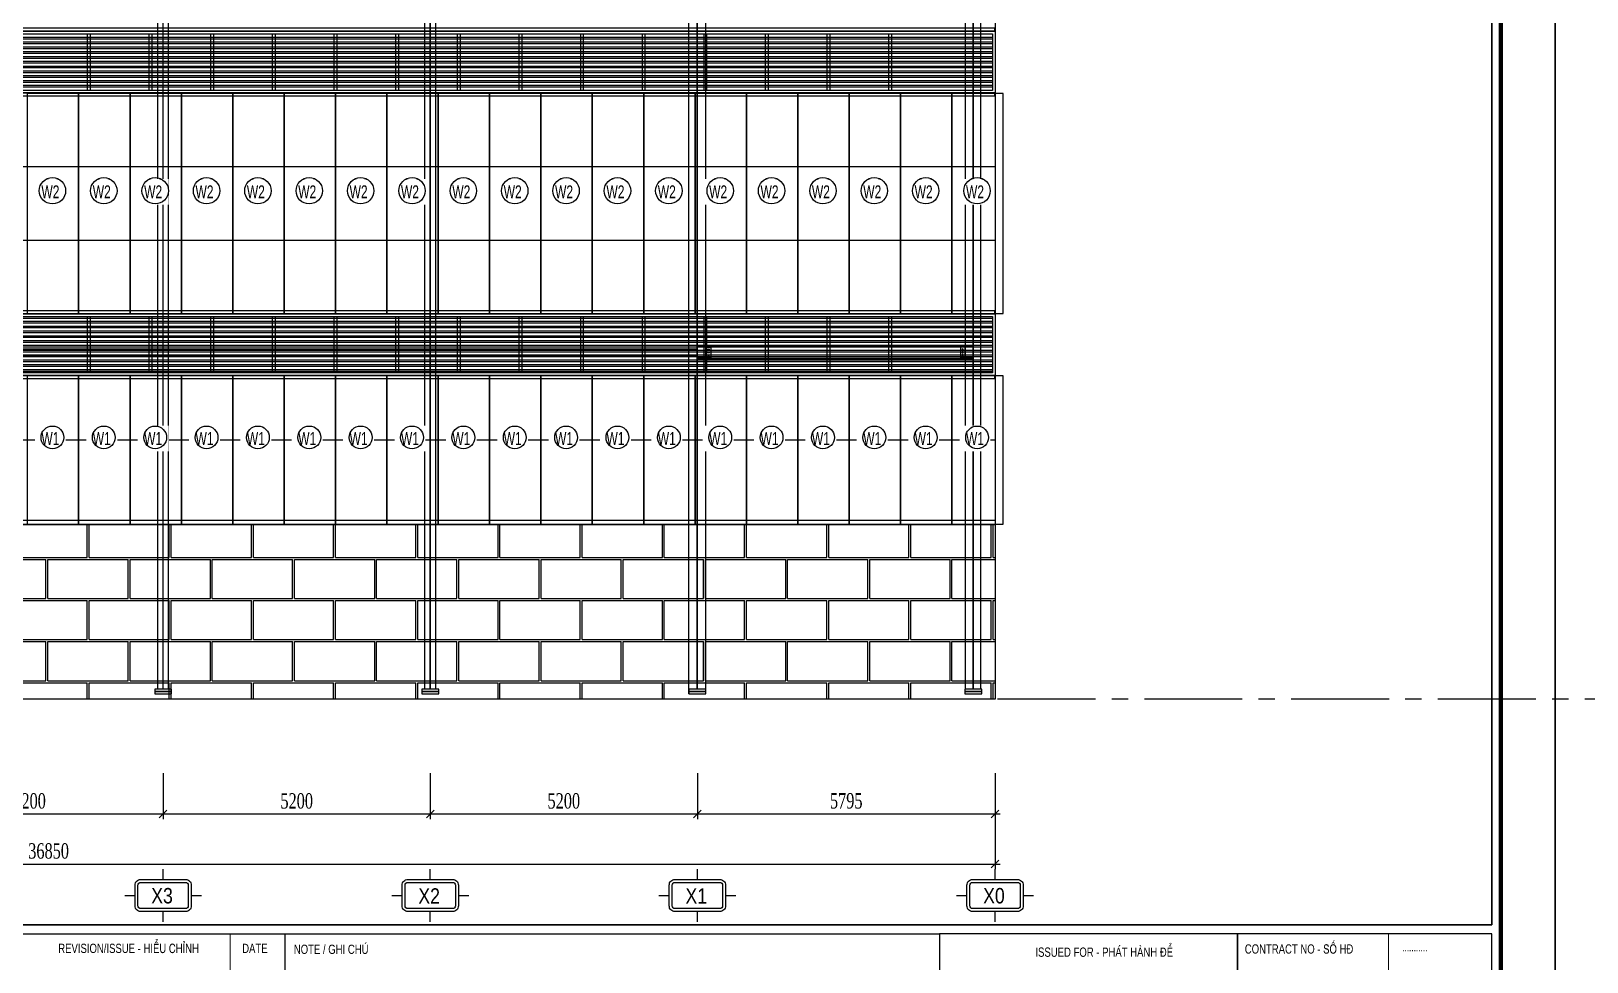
# Model space of a CAD drawing. Header units: inches. Extents: x 315041 to 662841, y -45540 to -35018.
# Drawn here: x 330500.7 to 330803.6, y -38646.4 to -38465.1 of the extents above; entities that cross this region are included whole.
import ezdxf
from ezdxf.enums import TextEntityAlignment as Align

# ---------------------------------------------------------------- set-up
doc = ezdxf.new("R2010")
doc.units = ezdxf.units.IN
doc.header["$MEASUREMENT"] = 0
doc.linetypes.add('CENTER2', pattern=[28.575, 19.05, -3.175, 3.175, -3.175])
for name, color, linetype in [('2', 2, 'Continuous'), ('3', 3, 'Continuous'), ('4', 4, 'Continuous'), ('7', 7, 'Continuous'), ('8', 8, 'Continuous'), ('9', 9, 'Continuous'), ('BAO KHUNG', 31, 'Continuous')]:
    doc.layers.add(name, color=color, linetype=linetype)
doc.layers.add('S-Hatch', color=8, linetype='Continuous', lineweight=9)
doc.styles.add('hx2', font='VHARIALN.TTF')
doc.styles.add('ST1', font='times.ttf', dxfattribs={"width": 0.7})
doc.styles.add('ST1H', font='vnshxh.shx', dxfattribs={"width": 0.7})
doc.styles.get("Standard").update_dxf_attribs({"font": 'VHARIALN.TTF'})
doc.styles.add('style2', font='VHAVANI.TTF')
doc.dimstyles.new('100', dxfattribs={"dimtxt": 3, "dimasz": 1.5, "dimexe": 1, "dimexo": 0, "dimgap": 1, "dimtad": 1, "dimdec": 0, "dimlfac": 100, "dimzin": 0, "dimdsep": 46, "dimtxsty": 'ST1', "dimblk": 'OBLIQUE', "dimcen": 1, "dimdle": 1, "dimclrd": 8, "dimclre": 8, "dimclrt": 3, "dimadec": 0, "dimazin": 0, "dimtfac": 1, "dimtdec": 0, "dimtix": 1, "dimtmove": 1, "dimatfit": 3, "dimfxl": 0, "dimtfill": 1, "dimtolj": 1, "dimtzin": 0, "dimlwd": -1, "dimlwe": -1, "dimarcsym": 1})

# ---------------------------------------------------------------- blocks, each defined once
blk = doc.blocks.new('TENTRUC')
at = {"layer": '7'}
for p, q in [((0, 8.27), (0, 10.26)), ((-7.48, 5.13), (-5.48, 5.13)), ((5.48, 5.13), (7.48, 5.13)), ((0, 0), (0, 2))]:
    blk.add_line(p, q, dxfattribs=at)
blk.add_lwpolyline([(-4.36, 8.27), (4.36, 8.27, -0.414214), (5.48, 7.14), (5.48, 3.12, -0.414214), (4.36, 2), (-4.36, 2, -0.414214), (-5.48, 3.12), (-5.48, 7.14, -0.414214)], format="xyb", close=True, dxfattribs=at)
at = {"layer": '8', "ltscale": 15}
blk.add_lwpolyline([(-4.36, 7.68), (4.36, 7.68, -0.414214), (4.9, 7.14), (4.9, 3.12, -0.414214), (4.36, 2.58), (-4.36, 2.58, -0.414214), (-4.9, 3.12), (-4.9, 7.14, -0.414214)], format="xyb", close=True, dxfattribs=at)
at = {"layer": '3', "style": 'hx2'}
blk.add_attdef('TR', text='', height=2.9, dxfattribs=at).set_placement((-0.16, 3.83), align=Align.CENTER)
blk = doc.blocks.new('_Oblique')
at = {"color": 0, "linetype": 'ByBlock', "lineweight": -2}
blk.add_line((-0.5, -0.5), (0.5, 0.5), dxfattribs=at)
blk = doc.blocks.new('*D935')
at = {"color": 8, "linetype": 'Continuous', "transparency": 16777216}
for p, q in [((330474.44, -38609.59), (330474.44, -38618.55)), ((330526.44, -38609.59), (330526.44, -38618.55)), ((330473.44, -38617.55), (330527.44, -38617.55))]:
    blk.add_line(p, q, dxfattribs=at)
at = {"layer": 'Defpoints', "color": 0, "transparency": 16777216}
for p in [(330474.44, -38609.59), (330526.44, -38609.59), (330526.44, -38617.55)]:
    blk.add_point(p, dxfattribs=at)
at = {"color": 8, "transparency": 16777216, "xscale": 1.5, "yscale": 1.5, "zscale": 1.5, "rotation": 180}
blk.add_blockref('_Oblique', (330474.44, -38617.55), dxfattribs=at)
at = {"color": 8, "transparency": 16777216, "xscale": 1.5, "yscale": 1.5, "zscale": 1.5}
blk.add_blockref('_Oblique', (330526.44, -38617.55), dxfattribs=at)
at = {"color": 3, "transparency": 16777216, "insert": (330500.44, -38615.03), "char_height": 3, "attachment_point": 5, "style": 'ST1', "bg_fill": 3, "box_fill_scale": 1.25, "bg_fill_color": 256, "bg_fill_true_color": 13158600, "bg_fill_transparency": 11366416}
blk.add_mtext('\\A1;5200', dxfattribs=at)
blk = doc.blocks.new('*D936')
at = {"color": 8, "linetype": 'Continuous', "transparency": 16777216}
for p, q in [((330526.44, -38609.59), (330526.44, -38618.55)), ((330578.44, -38609.59), (330578.44, -38618.55)), ((330525.44, -38617.55), (330579.44, -38617.55))]:
    blk.add_line(p, q, dxfattribs=at)
at = {"layer": 'Defpoints', "color": 0, "transparency": 16777216}
for p in [(330526.44, -38609.59), (330578.44, -38609.59), (330578.44, -38617.55)]:
    blk.add_point(p, dxfattribs=at)
at = {"color": 8, "transparency": 16777216, "xscale": 1.5, "yscale": 1.5, "zscale": 1.5, "rotation": 180}
blk.add_blockref('_Oblique', (330526.44, -38617.55), dxfattribs=at)
at = {"color": 8, "transparency": 16777216, "xscale": 1.5, "yscale": 1.5, "zscale": 1.5}
blk.add_blockref('_Oblique', (330578.44, -38617.55), dxfattribs=at)
at = {"color": 3, "transparency": 16777216, "insert": (330552.44, -38615.03), "char_height": 3, "attachment_point": 5, "style": 'ST1', "bg_fill": 3, "box_fill_scale": 1.25, "bg_fill_color": 256, "bg_fill_true_color": 13158600, "bg_fill_transparency": 1019152}
blk.add_mtext('\\A1;5200', dxfattribs=at)
blk = doc.blocks.new('*D937')
at = {"color": 8, "linetype": 'Continuous', "transparency": 16777216}
for p, q in [((330578.44, -38609.59), (330578.44, -38618.55)), ((330630.44, -38609.59), (330630.44, -38618.55)), ((330577.44, -38617.55), (330631.44, -38617.55))]:
    blk.add_line(p, q, dxfattribs=at)
at = {"layer": 'Defpoints', "color": 0, "transparency": 16777216}
for p in [(330578.44, -38609.59), (330630.44, -38609.59), (330630.44, -38617.55)]:
    blk.add_point(p, dxfattribs=at)
at = {"color": 8, "transparency": 16777216, "xscale": 1.5, "yscale": 1.5, "zscale": 1.5, "rotation": 180}
blk.add_blockref('_Oblique', (330578.44, -38617.55), dxfattribs=at)
at = {"color": 8, "transparency": 16777216, "xscale": 1.5, "yscale": 1.5, "zscale": 1.5}
blk.add_blockref('_Oblique', (330630.44, -38617.55), dxfattribs=at)
at = {"color": 3, "transparency": 16777216, "insert": (330604.44, -38615.03), "char_height": 3, "attachment_point": 5, "style": 'ST1', "bg_fill": 3, "box_fill_scale": 1.25, "bg_fill_color": 256, "bg_fill_true_color": 13158600, "bg_fill_transparency": 1019152}
blk.add_mtext('\\A1;5200', dxfattribs=at)
blk = doc.blocks.new('*D938')
at = {"color": 8, "linetype": 'Continuous', "transparency": 16777216}
for p, q in [((330630.44, -38609.59), (330630.44, -38618.55)), ((330688.39, -38609.59), (330688.39, -38618.55)), ((330629.44, -38617.55), (330689.39, -38617.55))]:
    blk.add_line(p, q, dxfattribs=at)
at = {"layer": 'Defpoints', "color": 0, "transparency": 16777216}
for p in [(330630.44, -38609.59), (330688.39, -38609.59), (330688.39, -38617.55)]:
    blk.add_point(p, dxfattribs=at)
at = {"color": 8, "transparency": 16777216, "xscale": 1.5, "yscale": 1.5, "zscale": 1.5, "rotation": 180}
blk.add_blockref('_Oblique', (330630.44, -38617.55), dxfattribs=at)
at = {"color": 8, "transparency": 16777216, "xscale": 1.5, "yscale": 1.5, "zscale": 1.5}
blk.add_blockref('_Oblique', (330688.39, -38617.55), dxfattribs=at)
at = {"color": 3, "transparency": 16777216, "insert": (330659.42, -38615.02), "char_height": 3, "attachment_point": 5, "style": 'ST1', "bg_fill": 3, "box_fill_scale": 1.25, "bg_fill_color": 256, "bg_fill_true_color": 13158600, "bg_fill_transparency": 1019152}
blk.add_mtext('\\A1;5795', dxfattribs=at)
blk = doc.blocks.new('*D939')
at = {"color": 8, "linetype": 'Continuous', "transparency": 16777216}
for p, q in [((330319.89, -38609.59), (330319.89, -38628.3)), ((330688.39, -38609.59), (330688.39, -38628.3)), ((330318.89, -38627.3), (330689.39, -38627.3))]:
    blk.add_line(p, q, dxfattribs=at)
at = {"layer": 'Defpoints', "color": 0, "transparency": 16777216}
for p in [(330319.89, -38609.59), (330688.39, -38609.59), (330688.39, -38627.3)]:
    blk.add_point(p, dxfattribs=at)
at = {"color": 8, "transparency": 16777216, "xscale": 1.5, "yscale": 1.5, "zscale": 1.5, "rotation": 180}
blk.add_blockref('_Oblique', (330319.89, -38627.3), dxfattribs=at)
at = {"color": 8, "transparency": 16777216, "xscale": 1.5, "yscale": 1.5, "zscale": 1.5}
blk.add_blockref('_Oblique', (330688.39, -38627.3), dxfattribs=at)
at = {"color": 3, "transparency": 16777216, "insert": (330504.14, -38624.77), "char_height": 3, "attachment_point": 5, "style": 'ST1', "bg_fill": 3, "box_fill_scale": 1.25, "bg_fill_color": 256, "bg_fill_true_color": 13158600, "bg_fill_transparency": 11361772}
blk.add_mtext('\\A1;36850', dxfattribs=at)
blk = doc.blocks.new('A$C2C995D6F')
at = {"layer": '7'}
for p, q in [((0.25, 0.13), (0, 0.13)), ((0.13, 0.25), (0.13, 0))]:
    blk.add_line(p, q, dxfattribs=at)
blk.add_circle((0.13, 0.13), 0.0917, dxfattribs=at)
blk = doc.blocks.new('222')
at = {"true_color": 0xc0a22a}
h = blk.add_hatch(dxfattribs=at)
h.set_pattern_fill('ANSI32', color=42, scale=2.5, angle=135, style=0)
h.set_pattern_definition([(180, (7508.5587, -1372.56325), (-2e-16, -0.9375), []), (180, (7508.2462, -1372.25075), (-2e-16, -0.9375), [])])
h.paths.add_polyline_path([(332093.67, -38714.4), (332461.07, -38714.4), (332461.07, -38725.4), (332093.67, -38725.4)])
at = {"color": 42, "true_color": 0xc0a22a}
for points in [[(332093.17, -38713.9), (332461.57, -38713.9), (332461.57, -38725.9), (332093.17, -38725.9)], [(332093.67, -38714.4), (332461.07, -38714.4), (332461.07, -38725.4), (332093.67, -38725.4)], [(332285.41, -38714.4), (332285.41, -38725.4), (332284.91, -38725.4), (332284.91, -38714.4)], [(332297.41, -38714.4), (332297.41, -38725.4), (332296.91, -38725.4), (332296.91, -38714.4)], [(332309.41, -38714.4), (332309.41, -38725.4), (332308.91, -38725.4), (332308.91, -38714.4)], [(332321.41, -38714.4), (332321.41, -38725.4), (332320.91, -38725.4), (332320.91, -38714.4)], [(332333.41, -38714.4), (332333.41, -38725.4), (332332.91, -38725.4), (332332.91, -38714.4)], [(332345.41, -38714.4), (332345.41, -38725.4), (332344.91, -38725.4), (332344.91, -38714.4)], [(332357.41, -38714.4), (332357.41, -38725.4), (332356.91, -38725.4), (332356.91, -38714.4)], [(332369.41, -38714.4), (332369.41, -38725.4), (332368.91, -38725.4), (332368.91, -38714.4)], [(332381.41, -38714.4), (332381.41, -38725.4), (332380.91, -38725.4), (332380.91, -38714.4)], [(332393.41, -38714.4), (332393.41, -38725.4), (332392.91, -38725.4), (332392.91, -38714.4)], [(332405.41, -38714.4), (332405.41, -38725.4), (332404.91, -38725.4), (332404.91, -38714.4)], [(332417.41, -38714.4), (332417.41, -38725.4), (332416.91, -38725.4), (332416.91, -38714.4)], [(332429.41, -38714.4), (332429.41, -38725.4), (332428.91, -38725.4), (332428.91, -38714.4)], [(332441.41, -38714.4), (332441.41, -38725.4), (332440.91, -38725.4), (332440.91, -38714.4)]]:
    blk.add_lwpolyline(points, close=True, dxfattribs=at)
blk = doc.blocks.new('223')
at = {"layer": '8'}
h = blk.add_hatch(dxfattribs=at)
h.set_pattern_fill('AR-B816C,_O', color=9)
h.set_pattern_definition([(0, (0, 0), (8, 8), [15.625, -0.375]), (0, (-8, 0.375), (8, 8), [15.625, -0.375]), (90, (0, 0), (-8, 8), [-8.375, 7.625]), (90, (-0.375, 0), (-8, 8), [-8.375, 7.625])])
h.paths.add_polyline_path([(332093.065, -38999.343), (332461.566, -38999.343), (332461.566, -39033.343), (332093.065, -39033.343)])
at = {"color": 9}
blk.add_lwpolyline([(332093.165, -38738.343), (332461.566, -38738.343), (332461.566, -38999.343), (332093.165, -38999.343)], close=True, dxfattribs=at)
at = {"layer": '2', "color": 9}
for p, q in [((332093.165, -38929.676), (332461.466, -38929.676)), ((332093.165, -38944.009), (332461.466, -38944.009)), ((332093.165, -38982.873), (332461.466, -38982.873)), ((332093.165, -38998.491), (332461.466, -38998.491))]:
    blk.add_line(p, q, dxfattribs=at)
for points in [[(332093.165, -38903.342), (332461.466, -38903.342)], [(332461.466, -38915.342), (332093.165, -38915.342)], [(332461.466, -38958.342), (332093.165, -38958.342)], [(332093.165, -38970.342), (332461.466, -38970.342)]]:
    blk.add_lwpolyline(points, dxfattribs=at)
at = {"layer": '4', "color": 9}
for p, q in [((332461.466, -38915.342), (332461.466, -38915.992)), ((332461.466, -38957.692), (332461.466, -38958.342)), ((332093.165, -38970.342), (332461.466, -38970.342)), ((332461.466, -38970.342), (332461.466, -38970.992))]:
    blk.add_line(p, q, dxfattribs=at)
blk.add_lwpolyline([(332461.466, -38902.692), (332461.466, -38903.342), (332093.165, -38903.342), (332093.165, -38902.692)], close=True, dxfattribs=at)
for points in [[(332093.165, -38915.342), (332461.466, -38915.342)], [(332461.466, -38915.992), (332093.165, -38915.992)], [(332093.165, -38957.692), (332461.466, -38957.692)], [(332461.466, -38958.342), (332093.165, -38958.342)], [(332093.165, -38970.342), (332461.466, -38970.342)], [(332461.466, -38970.992), (332093.165, -38970.992)]]:
    blk.add_lwpolyline(points, dxfattribs=at)
at = {"layer": '8', "color": 9}
for p, q in [((332298.556, -39031.453), (332298.556, -38768.74)), ((332300.676, -39031.453), (332300.676, -38768.74)), ((332350.556, -39031.453), (332350.556, -38768.74)), ((332352.676, -39031.453), (332352.676, -38768.74)), ((332401.966, -39032.346), (332401.966, -38768.74)), ((332405.266, -39032.346), (332405.266, -38768.74)), ((332455.816, -39031.453), (332455.816, -38768.74)), ((332458.816, -39031.453), (332458.816, -38768.74)), ((332299.586, -39031.453), (332299.586, -38776.289)), ((332299.646, -39031.453), (332299.646, -38776.289)), ((332351.586, -39031.453), (332351.586, -38776.289)), ((332351.646, -39031.453), (332351.646, -38776.289)), ((332403.586, -39031.453), (332403.586, -38776.289)), ((332403.646, -39031.453), (332403.646, -38776.289)), ((332457.286, -39031.453), (332457.286, -38776.289)), ((332457.346, -39031.453), (332457.346, -38776.289))]:
    blk.add_line(p, q, dxfattribs=at)
for points in [[(332146.645, -38966.478), (332403.585, -38966.478), (332403.585, -38965.208), (332146.645, -38965.208)], [(332403.646, -38964.673), (332405.266, -38964.673), (332405.266, -38964.593), (332403.646, -38964.593)], [(332403.646, -38967.013), (332405.266, -38967.013), (332405.266, -38967.093), (332403.646, -38967.093)], [(332405.366, -38967.093), (332455.716, -38967.093), (332455.716, -38964.593), (332405.366, -38964.593)], [(332457.286, -38964.673), (332455.816, -38964.673), (332455.816, -38964.593), (332457.286, -38964.593)], [(332457.286, -38967.013), (332455.816, -38967.013), (332455.816, -38967.093), (332457.286, -38967.093)], [(332297.966, -39031.849), (332301.266, -39031.849), (332301.266, -39031.453), (332297.966, -39031.453)], [(332297.966, -39032.346), (332301.266, -39032.346), (332301.266, -39031.849), (332297.966, -39031.849)], [(332349.966, -39031.849), (332353.266, -39031.849), (332353.266, -39031.453), (332349.966, -39031.453)], [(332349.966, -39032.346), (332353.266, -39032.346), (332353.266, -39031.849), (332349.966, -39031.849)], [(332401.966, -39031.849), (332405.266, -39031.849), (332405.266, -39031.453), (332401.966, -39031.453)], [(332401.966, -39032.346), (332405.266, -39032.346), (332405.266, -39031.849), (332401.966, -39031.849)], [(332455.666, -39031.849), (332458.966, -39031.849), (332458.966, -39031.453), (332455.666, -39031.453)], [(332455.666, -39032.346), (332458.966, -39032.346), (332458.966, -39031.849), (332455.666, -39031.849)]]:
    blk.add_lwpolyline(points, close=True, dxfattribs=at)
for points in [[(332403.646, -38964.673), (332405.266, -38964.673), (332405.266, -38964.743, 0.4142136), (332405.366, -38964.843), (332406.266, -38964.843), (332406.266, -38966.843), (332405.366, -38966.843, 0.4142136), (332405.266, -38966.943), (332405.266, -38967.013), (332403.646, -38967.013), (332403.646, -38964.673)], [(332457.286, -38964.673), (332455.816, -38964.673), (332455.816, -38964.743, -0.4142136), (332455.716, -38964.843), (332454.816, -38964.843), (332454.816, -38966.843), (332455.716, -38966.843, -0.4142136), (332455.816, -38966.943), (332455.816, -38967.013), (332457.286, -38967.013), (332457.286, -38964.673)]]:
    blk.add_lwpolyline(points, format="xyb", dxfattribs=at)
for points in [[(332455.716, -38964.673), (332405.366, -38964.673)], [(332405.366, -38967.013), (332455.716, -38967.013)]]:
    blk.add_lwpolyline(points, dxfattribs=at)
at = {"layer": '9', "color": 9}
blk.add_lwpolyline([(332093.065, -38999.343), (332461.566, -38999.343), (332461.566, -39033.343), (332093.065, -39033.343)], close=True, dxfattribs=at)
at = {"color": 9}
for p in [(0, -189.442), (0, -244.442)]:
    blk.add_blockref('222', p, dxfattribs=at)
at = {"layer": '8', "color": 9, "yscale": 1.199999999999818, "zscale": 1.2}
for p, xscale in [((332405.665, -38965.444), 1.19999999999709), ((332405.665, -38965.994), 1.19999999999709), ((332405.665, -38966.544), 1.19999999999709), ((332455.417, -38965.444), -1.19999999999709), ((332455.417, -38965.994), -1.19999999999709), ((332455.417, -38966.544), -1.19999999999709)]:
    blk.add_blockref('A$C2C995D6F', p, dxfattribs=dict(at, xscale=xscale))
blk = doc.blocks.new('A$C75D82031')
at = {"layer": '2', "color": 157, "linetype": 'Continuous'}
blk.add_lwpolyline([(0, 420), (594, 420), (594, 0), (0, 0)], close=True, dxfattribs=at)
at = {"layer": '7', "color": 147, "linetype": 'Continuous'}
blk.add_lwpolyline([(12.33, 57.61), (581.67, 57.61), (581.67, 409.19), (12.33, 409.19)], close=True, dxfattribs=at)
at = {"layer": 'BAO KHUNG', "color": 7}
blk.add_line((346.77, 10.81), (346.77, 55.81), dxfattribs=at)
at = {"layer": 'BAO KHUNG', "color": 167, "linetype": 'Continuous', "const_width": 0.871}
blk.add_lwpolyline([(10.59, 9.07), (583.41, 9.07), (583.41, 410.93), (10.59, 410.93)], close=True, dxfattribs=at)
at = {"layer": 'BAO KHUNG', "color": 7}
for points in [[(211.89, 55.81), (474.14, 55.81), (474.14, 10.81), (211.89, 10.81)], [(474.14, 10.81), (532.16, 10.81), (532.16, 55.81), (474.14, 55.81)], [(532.16, 10.81), (581.67, 10.81), (581.67, 55.81), (532.16, 55.81)]]:
    blk.add_lwpolyline(points, close=True, dxfattribs=at)
at = {"layer": 'S-Hatch'}
for p, q in [((336.07, 55.81), (336.07, 10.81)), ((561.54, 55.81), (561.54, 23.67))]:
    blk.add_line(p, q, dxfattribs=at)
at = {"layer": 'BAO KHUNG', "color": 7, "linetype": 'Continuous', "width": 0.9}
for s, p in [('REVISION/ISSUE - HIÓU CHØNH', (316.27, 53)), ('DATE', (340.86, 52.99))]:
    blk.add_text(s, height=1.8, dxfattribs=at).set_placement(p, align=Align.MIDDLE_CENTER)
for s, p in [('CONTRACT NO - Sè H§', (533.57, 51.98)), ('NOTE / GHI CHÚ', (348.44, 51.92))]:
    blk.add_text(s, height=1.8, dxfattribs=at).set_placement(p)
blk.add_text('ISSUED FOR - PHÁT HÀNH ĐỂ ', height=1.8, dxfattribs=at).set_placement((506.46, 51.36), align=Align.CENTER)
at = {"layer": 'BAO KHUNG', "color": 109, "linetype": 'Continuous', "style": 'style2', "width": 0.8}
blk.add_text('...........', height=1.5, dxfattribs=at).set_placement((564.21, 52.44))

msp = doc.modelspace()

# ---------------------------------------------------------------- block references
at = {"color": 1}
msp.add_blockref('A$C75D82031', (330797.4423, -38696.7186), dxfattribs=at)
at = {"color": 8}
msp.add_blockref('223', (-1773.174, 438.1673), dxfattribs=at)
at = {"layer": '3'}
ref = msp.add_blockref('TENTRUC', (330526.4423, -38638.5635), dxfattribs=at)
ref.add_attrib('TR', 'x3', dxfattribs={"layer": '0', "height": 3, "style": 'hx2'}).set_placement((330526.226, -38634.9692), align=Align.CENTER)
ref = msp.add_blockref('TENTRUC', (330578.4423, -38638.5635), dxfattribs=at)
ref.add_attrib('TR', 'x2', dxfattribs={"layer": '0', "height": 3, "style": 'hx2'}).set_placement((330578.226, -38635.0225), align=Align.CENTER)
ref = msp.add_blockref('TENTRUC', (330630.4423, -38638.5635), dxfattribs=at)
ref.add_attrib('TR', 'x1', dxfattribs={"layer": '0', "height": 3, "style": 'hx2'}).set_placement((330630.226, -38635.0225), align=Align.CENTER)
ref = msp.add_blockref('TENTRUC', (330688.3924, -38638.5635), dxfattribs=at)
ref.add_attrib('TR', 'x0', dxfattribs={"layer": '0', "height": 3, "style": 'hx2'}).set_placement((330688.1761, -38634.9713), align=Align.CENTER)

# ---------------------------------------------------------------- dimensions: what is measured, and where the dimension line sits
at = {"color": 8}
dim = msp.add_linear_dim(base=(330526.4423, -38617.5532), p1=(330474.4423, -38609.5866), p2=(330526.4423, -38609.5866), dimstyle='100', dxfattribs=at)
dim.commit()
dim.dimension.update_dxf_attribs({"geometry": '*D935', "text_midpoint": (330500.4423, -38615.0273)})

# ---------------------------------------------------------------- next in the draw order: linework, layer by layer
at = {"color": 8, "linetype": 'CENTER2'}
msp.add_line((335537.1113, -38595.1758), (330315.4765, -38595.1758), dxfattribs=at)
at = {"color": 4}
for points in [[(330499.9912, -38520.1049), (330509.9912, -38520.1049), (330509.9912, -38477.2749), (330499.9912, -38477.2749)], [(330509.9912, -38520.1049), (330519.9912, -38520.1049), (330519.9912, -38477.2749), (330509.9912, -38477.2749)], [(330519.9912, -38520.1049), (330529.9912, -38520.1049), (330529.9912, -38477.2749), (330519.9912, -38477.2749)], [(330529.9912, -38520.1049), (330539.9912, -38520.1049), (330539.9912, -38477.2749), (330529.9912, -38477.2749)], [(330539.9912, -38520.1049), (330549.9912, -38520.1049), (330549.9912, -38477.2749), (330539.9912, -38477.2749)], [(330549.9912, -38520.1049), (330559.9912, -38520.1049), (330559.9912, -38477.2749), (330549.9912, -38477.2749)], [(330559.9912, -38520.1049), (330569.9912, -38520.1049), (330569.9912, -38477.2749), (330559.9912, -38477.2749)], [(330569.9912, -38520.1049), (330579.9912, -38520.1049), (330579.9912, -38477.2749), (330569.9912, -38477.2749)], [(330579.9912, -38520.1049), (330589.9912, -38520.1049), (330589.9912, -38477.2749), (330579.9912, -38477.2749)], [(330589.9912, -38520.1049), (330599.9912, -38520.1049), (330599.9912, -38477.2749), (330589.9912, -38477.2749)], [(330599.9912, -38520.1049), (330609.9912, -38520.1049), (330609.9912, -38477.2749), (330599.9912, -38477.2749)], [(330609.9912, -38520.1049), (330619.9912, -38520.1049), (330619.9912, -38477.2749), (330609.9912, -38477.2749)], [(330619.9912, -38520.1049), (330629.9912, -38520.1049), (330629.9912, -38477.2749), (330619.9912, -38477.2749)], [(330629.9912, -38520.1049), (330639.9912, -38520.1049), (330639.9912, -38477.2749), (330629.9912, -38477.2749)], [(330639.9912, -38520.1049), (330649.9912, -38520.1049), (330649.9912, -38477.2749), (330639.9912, -38477.2749)], [(330649.9912, -38520.1049), (330659.9912, -38520.1049), (330659.9912, -38477.2749), (330649.9912, -38477.2749)], [(330659.9912, -38520.1049), (330669.9912, -38520.1049), (330669.9912, -38477.2749), (330659.9912, -38477.2749)], [(330669.9912, -38520.1049), (330679.9912, -38520.1049), (330679.9912, -38477.2749), (330669.9912, -38477.2749)], [(330679.9912, -38520.1049), (330689.9912, -38520.1049), (330689.9912, -38477.2749), (330679.9912, -38477.2749)]]:
    msp.add_lwpolyline(points, close=True, dxfattribs=at)
at = {"color": 6}
for points in [[(330499.9912, -38561.1258), (330509.9912, -38561.1258), (330509.9912, -38532.2749), (330499.9912, -38532.2749)], [(330509.9912, -38561.1258), (330519.9912, -38561.1258), (330519.9912, -38532.2749), (330509.9912, -38532.2749)], [(330519.9912, -38561.1258), (330529.9912, -38561.1258), (330529.9912, -38532.2749), (330519.9912, -38532.2749)], [(330529.9912, -38561.1258), (330539.9912, -38561.1258), (330539.9912, -38532.2749), (330529.9912, -38532.2749)], [(330539.9912, -38561.1258), (330549.9912, -38561.1258), (330549.9912, -38532.2749), (330539.9912, -38532.2749)], [(330549.9912, -38561.1258), (330559.9912, -38561.1258), (330559.9912, -38532.2749), (330549.9912, -38532.2749)], [(330559.9912, -38561.1258), (330569.9912, -38561.1258), (330569.9912, -38532.2749), (330559.9912, -38532.2749)], [(330569.9912, -38561.1258), (330579.9912, -38561.1258), (330579.9912, -38532.2749), (330569.9912, -38532.2749)], [(330579.9912, -38561.1258), (330589.9912, -38561.1258), (330589.9912, -38532.2749), (330579.9912, -38532.2749)], [(330589.9912, -38561.1258), (330599.9912, -38561.1258), (330599.9912, -38532.2749), (330589.9912, -38532.2749)], [(330599.9912, -38561.1258), (330609.9912, -38561.1258), (330609.9912, -38532.2749), (330599.9912, -38532.2749)], [(330609.9912, -38561.1258), (330619.9912, -38561.1258), (330619.9912, -38532.2749), (330609.9912, -38532.2749)], [(330619.9912, -38561.1258), (330629.9912, -38561.1258), (330629.9912, -38532.2749), (330619.9912, -38532.2749)], [(330629.9912, -38561.1258), (330639.9912, -38561.1258), (330639.9912, -38532.2749), (330629.9912, -38532.2749)], [(330639.9912, -38561.1258), (330649.9912, -38561.1258), (330649.9912, -38532.2749), (330639.9912, -38532.2749)], [(330649.9912, -38561.1258), (330659.9912, -38561.1258), (330659.9912, -38532.2749), (330649.9912, -38532.2749)], [(330659.9912, -38561.1258), (330669.9912, -38561.1258), (330669.9912, -38532.2749), (330659.9912, -38532.2749)], [(330669.9912, -38561.1258), (330679.9912, -38561.1258), (330679.9912, -38532.2749), (330669.9912, -38532.2749)], [(330679.9912, -38561.1258), (330689.9912, -38561.1258), (330689.9912, -38532.2749), (330679.9912, -38532.2749)]]:
    msp.add_lwpolyline(points, close=True, dxfattribs=at)

# ---------------------------------------------------------------- next in the draw order: dimensions: what is measured, and where the dimension line sits
at = {"color": 8}
dim = msp.add_linear_dim(base=(330578.4423, -38617.5532), p1=(330526.4423, -38609.5866), p2=(330578.4423, -38609.5866), dimstyle='100', dxfattribs=at)
dim.commit()
dim.dimension.update_dxf_attribs({"geometry": '*D936', "text_midpoint": (330552.4423, -38615.0273)})

# ---------------------------------------------------------------- next in the draw order: dimensions: what is measured, and where the dimension line sits
dim = msp.add_linear_dim(base=(330630.4423, -38617.5532), p1=(330578.4423, -38609.5866), p2=(330630.4423, -38609.5866), dimstyle='100', dxfattribs=at)
dim.commit()
dim.dimension.update_dxf_attribs({"geometry": '*D937', "text_midpoint": (330604.4423, -38615.0273)})

# ---------------------------------------------------------------- next in the draw order: dimensions: what is measured, and where the dimension line sits
dim = msp.add_linear_dim(base=(330688.3924, -38617.5532), p1=(330630.4423, -38609.5866), p2=(330688.3924, -38609.5866), dimstyle='100', dxfattribs=at)
dim.commit()
dim.dimension.update_dxf_attribs({"geometry": '*D938', "text_midpoint": (330659.4173, -38615.023)})

# ---------------------------------------------------------------- next in the draw order: dimensions: what is measured, and where the dimension line sits
dim = msp.add_linear_dim(base=(330688.3924, -38627.2985), p1=(330319.8921, -38609.5866), p2=(330688.3924, -38609.5866), dimstyle='100', dxfattribs=at)
dim.commit()
dim.dimension.update_dxf_attribs({"geometry": '*D939', "text_midpoint": (330504.1422, -38624.7726)})

# ---------------------------------------------------------------- next in the draw order: linework, layer by layer
msp.add_lwpolyline([(330215.7733, -38287.5287), (330785.1113, -38287.5287), (330785.1113, -38639.1085), (330215.7733, -38639.1085)], close=True, dxfattribs=at)

# ---------------------------------------------------------------- next in the draw order: block references
at = {"color": 1}
msp.add_blockref('A$C75D82031', (330203.4423, -38696.7186), dxfattribs=at)

# ---------------------------------------------------------------- next in the draw order: texts
at = {"color": 4, "char_height": 2.5, "attachment_point": 6, "style": 'ST1H', "bg_fill": 2}
for insert in [(330506.2431, -38496.4187), (330516.2431, -38496.4187), (330526.2431, -38496.4187), (330536.2431, -38496.4187), (330546.2431, -38496.4187), (330556.2431, -38496.4187), (330566.2431, -38496.4187), (330576.2431, -38496.4187), (330586.2431, -38496.4187), (330596.2431, -38496.4187), (330606.2431, -38496.4187), (330616.2431, -38496.4187), (330626.2431, -38496.4187), (330636.2431, -38496.4187), (330646.2431, -38496.4187), (330656.2431, -38496.4187), (330666.2431, -38496.4187), (330676.2431, -38496.4187), (330686.2431, -38496.4187)]:
    msp.add_mtext('\\A1;W2', dxfattribs=dict(at, insert=insert))
at = {"color": 6, "char_height": 2.5, "attachment_point": 6, "style": 'ST1H', "bg_fill": 2}
for insert in [(330506.2431, -38544.4493), (330516.2431, -38544.4493), (330526.2431, -38544.4493), (330536.2431, -38544.4493), (330546.2431, -38544.4493), (330556.2431, -38544.4493), (330566.2431, -38544.4493), (330576.2431, -38544.4493), (330586.2431, -38544.4493), (330596.2431, -38544.4493), (330606.2431, -38544.4493), (330616.2431, -38544.4493), (330626.2431, -38544.4493), (330636.2431, -38544.4493), (330646.2431, -38544.4493), (330656.2431, -38544.4493), (330666.2431, -38544.4493), (330676.2431, -38544.4493), (330686.2431, -38544.4493)]:
    msp.add_mtext('\\A1;W1', dxfattribs=dict(at, insert=insert))

# ---------------------------------------------------------------- next in the draw order: linework, layer by layer
at = {"color": 4}
for centre in [(330504.8895, -38496.2146), (330514.8895, -38496.2146), (330524.8895, -38496.2146), (330534.8895, -38496.2146), (330544.8895, -38496.2146), (330554.8895, -38496.2146), (330564.8895, -38496.2146), (330574.8895, -38496.2146), (330584.8895, -38496.2146), (330594.8895, -38496.2146), (330604.8895, -38496.2146), (330614.8895, -38496.2146), (330624.8895, -38496.2146), (330634.8895, -38496.2146), (330644.8895, -38496.2146), (330654.8895, -38496.2146), (330664.8895, -38496.2146), (330674.8895, -38496.2146), (330684.8895, -38496.2146)]:
    msp.add_circle(centre, 2.571, dxfattribs=at)
at = {"color": 6}
for centre in [(330504.8895, -38544.2452), (330514.8895, -38544.2452), (330524.8895, -38544.2452), (330534.8895, -38544.2452), (330544.8895, -38544.2452), (330554.8895, -38544.2452), (330564.8895, -38544.2452), (330574.8895, -38544.2452), (330584.8895, -38544.2452), (330594.8895, -38544.2452), (330604.8895, -38544.2452), (330614.8895, -38544.2452), (330624.8895, -38544.2452), (330634.8895, -38544.2452), (330644.8895, -38544.2452), (330654.8895, -38544.2452), (330664.8895, -38544.2452), (330674.8895, -38544.2452), (330684.8895, -38544.2452)]:
    msp.add_circle(centre, 2.2176, dxfattribs=at)

doc.saveas('drawing.dxf')
